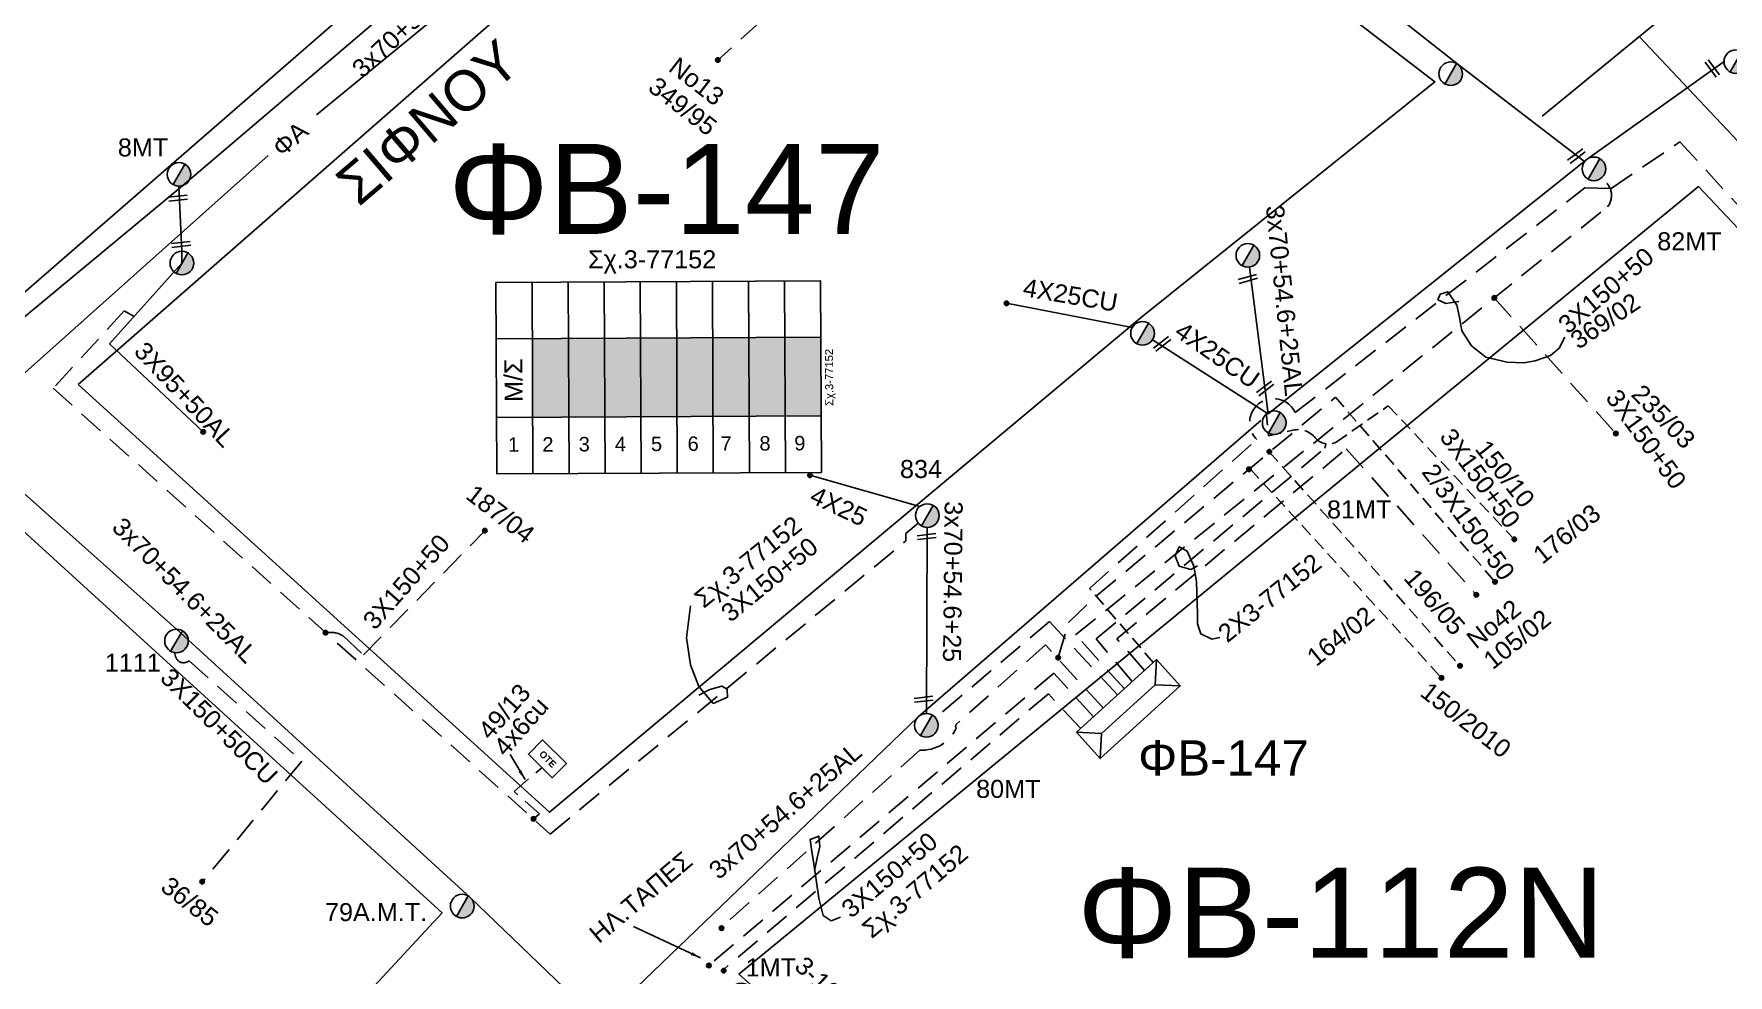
# Model space of a CAD drawing. Header units: millimetres. Extents: x -2449 to 2989, y 8 to 1056.
# Drawn here: x 783.8 to 952.9, y 775 to 869.1 of the extents above; entities that cross this region are included whole.
import ezdxf
from ezdxf.enums import TextEntityAlignment as Align

# ---------------------------------------------------------------- set-up
doc = ezdxf.new("R2010")
doc.units = ezdxf.units.MM
doc.linetypes.add('DASHED', pattern=[19.05, 12.7, -6.35])
for name, color, linetype in [('Pillar OTE', 7, 'Continuous'), ('Άγνωστα', 7, 'Continuous'), ('Ασφαλειοκιβώτια Χ.Τ 9 αναχωρήσεων', 7, 'Continuous'), ('Επιγραφές - Σχήματα', 7, 'Continuous'), ('Καλώδια ΧΤ   3x150+50CU', 7, 'DASHED'), ('Καλώδια ΧΤ   4x25CU', 7, 'DASHED'), ('Μηχανική τομή', 7, 'Continuous'), ('Στύλος ΦΜ', 7, 'Continuous'), ('Στύλος ΦΜ @ 1', 7, 'Continuous'), ('Συνδέσεις', 7, 'Continuous'), ('Συνεστραμμένα ΧΤ   3x70+54.6+25 AL', 7, 'SYN_LINE'), ('Υποσταθμός πόλεως', 7, 'Continuous'), ('Υπόβαθρο ΔΕΗ', 7, 'Continuous'), ('Υπόγεια Καλώδια Δικτύου ΧΤ   .075', 7, 'DASHED'), ('Υπόγεια καλώδια Παροχών ΧΤ   4x25', 7, 'DASHED'), ('Υπόγεια καλώδια Παροχών ΧΤ   4x6', 7, 'DASHED')]:
    doc.layers.add(name, color=color, linetype=linetype)
doc.styles.add('arial', font='arial.ttf')
doc.styles.get("Standard").update_dxf_attribs({"font": 'arial.ttf'})
doc.linetypes.add('SYN_LINE', pattern='A,0.5,-0.0001,["/\\/\\/\\/",Standard,S=0.1,R=0,X=0,Y=-0.05],-0.25', length=0.7501)
doc.dimstyles.new('ISO-25', dxfattribs={"dimtxt": 2.5, "dimasz": 2.5, "dimexe": 1.25, "dimexo": 0.625, "dimtad": 1, "dimtxsty": 'Standard', "dimcen": 2.5, "dimadec": 0, "dimazin": 0, "dimtfac": 1, "dimtmove": 0, "dimatfit": 3, "dimfxl": 1, "dimarcsym": 0})

# ---------------------------------------------------------------- blocks, each defined once
blk = doc.blocks.new('ΥΠΑΡΧΩΝ ΤΣΙΜΕΝΤΕΝΙΟΣ ΣΤΥΛΟΣ')
at = {"layer": 'Στύλος ΦΜ'}
blk.add_hatch(color=7, dxfattribs=at).paths.add_polyline_path([(-1.29, -2.28, 0.574793), (2.62, 0, 0.268822), (1.3, 2.27)])
at = {"layer": 'Στύλος ΦΜ', "color": 7}
blk.add_line((-1.29, -2.28), (1.3, 2.27), dxfattribs=at)
blk.add_circle((0, 0), 2.62, dxfattribs=at)
at = {"layer": 'Στύλος ΦΜ', "flags": 4}
for tag, p in [('ΑΡΙΘΜΟΣ', (-4.68, 8.05)), ('ΤΥΠΟΣ', (-4.91, 3.03))]:
    blk.add_attdef(tag, p, '', height=4, dxfattribs=at)
blk = doc.blocks.new('ΥΠΟΣΤΑΘΜΟΣ ΠΟΛΕΩΣ')
at = {"layer": 'Υποσταθμός πόλεως', "linetype": 'Continuous', "ltscale": 40}
blk.add_lwpolyline([(-8.57, 2.82), (8.57, 2.82), (8.57, -2.82), (-8.57, -2.82)], close=True, dxfattribs=at)
for points in [[(-5.75, 0), (-8.57, 2.82)], [(5.75, 0), (8.57, 2.82)], [(-8.57, -2.82), (-5.75, 0)], [(-5.75, 0), (5.75, 0)], [(8.57, -2.82), (5.75, 0)]]:
    blk.add_lwpolyline(points, dxfattribs=at)
at = {"layer": 'Υποσταθμός πόλεως', "linetype": 'SYN_LINE', "ltscale": 40, "flags": 1}
for tag, p in [('ΜΕΤΑΣΧΗΜΑΤΙΣΜΟΣ', (10.6, 2.39)), ('ΙΣΧΥΣ', (10.58, -0.41)), ('ΑΡΙΘΜΟΣ', (10.7, -3.13))]:
    blk.add_attdef(tag, p, '', height=1.8, dxfattribs=at)
blk = doc.blocks.new('ΑΣΦΑΛΕΙΟΚΙΒΩΤΙΟ ΥΠΟΣΤΑΘΜΟΥ 9 ΑΝΑΧΩΡΗΣΕΩΝ')
at = {"layer": 'Ασφαλειοκιβώτια Χ.Τ 9 αναχωρήσεων', "ltscale": 40}
for p, q in [((-23.8, 40.36), (24.02, 40.36)), ((-9.72, 40.36), (-9.72, -40.64)), ((9.94, 40.36), (9.94, -40.64)), ((-23.8, 31.36), (24.02, 31.36)), ((-23.8, 22.36), (24.02, 22.36)), ((-23.8, 13.36), (24.02, 13.36)), ((-23.8, 4.36), (24.02, 4.36)), ((-23.8, -4.64), (24.02, -4.64)), ((-23.8, -13.64), (24.02, -13.64)), ((-23.8, -22.64), (24.02, -22.64)), ((-23.8, -31.64), (24.02, -31.64))]:
    blk.add_line(p, q, dxfattribs=at)
at = {"layer": 'Ασφαλειοκιβώτια Χ.Τ 9 αναχωρήσεων'}
blk.add_lwpolyline([(-23.8, -40.64), (24.02, -40.64), (24.02, 40.36), (-23.8, 40.36)], close=True, dxfattribs=at)
for s, p in [('1', (-18.29, 37.57)), ('2', (-18.29, 29)), ('3', (-18.29, 19.93)), ('4', (-18.29, 10.91)), ('5', (-18.29, 1.89)), ('6', (-18.29, -7.24)), ('7', (-18.29, -15.48)), ('8', (-18.29, -25.17)), ('9', (-18.29, -33.86))]:
    blk.add_text(s, height=3.6, rotation=270, dxfattribs=at).set_placement(p)
at = {"layer": 'Ασφαλειοκιβώτια Χ.Τ 9 αναχωρήσεων', "ltscale": 40}
for tag, height, p in [('ΟΝΟΜΑ', 5, (-0.16, 44.31)), ('ΚΕΙΜΕΝΟ 1', 2, (17.06, 35.59)), ('ΚΕΙΜΕΝΟ 2', 2, (17.06, 26.88)), ('ΚΕΙΜΕΝΟ 3', 2, (17.06, 17.69)), ('ΚΕΙΜΕΝΟ 4', 2, (17.06, 8.71)), ('ΚΕΙΜΕΝΟ 5', 2, (17.06, -0.13)), ('ΚΕΙΜΕΝΟ 6', 2, (17.06, -9.05)), ('ΚΕΙΜΕΝΟ 7', 2, (17.06, -18.13)), ('ΚΕΙΜΕΝΟ 8', 2, (17.06, -26.85)), ('ΚΕΙΜΕΝΟ 9', 2, (17.06, -35.99)), ('ΣΧ', 2, (-0.1, -42.64))]:
    blk.add_attdef(tag, text='', height=height, dxfattribs=at).set_placement(p, align=Align.MIDDLE_CENTER)
blk = doc.blocks.new('_ΣΥΝΔΕΣΗ')
at = {"layer": 'Συνδέσεις', "linetype": 'SYN_LINE', "ltscale": 40}
blk.add_hatch(color=256, dxfattribs=at).paths.add_polyline_path([(0.5, -0.01, 1), (-0.5, -0.01, 1)])
at = {"layer": 'Συνδέσεις'}
blk.add_circle((0, -0.01), 0.5, dxfattribs=at)
blk = doc.blocks.new('ΜΗΧΑΝΙΚΗ ΤΟΜΗ')
at = {"layer": 'Μηχανική τομή', "ltscale": 40}
for p, q in [((-1.89, 0.78), (1.89, 0.78)), ((1.89, 0), (-1.89, 0))]:
    blk.add_line(p, q, dxfattribs=at)
blk = doc.blocks.new('PILLAR ΟΤΕ')
at = {"layer": 'Pillar OTE', "ltscale": 40}
blk.add_lwpolyline([(-3.31, 2.02), (3.39, 2.02), (3.39, -1.99), (-3.31, -1.99)], close=True, dxfattribs=at)
at = {"layer": 'Pillar OTE', "insert": (-1.81, 0.71), "char_height": 1.3575, "width": 109.961, "attachment_point": 1}
blk.add_mtext('{\\fArial|b1|i0|c161|p34;OTE}', dxfattribs=at)

msp = doc.modelspace()

# ---------------------------------------------------------------- hatches: boundary and pattern name
at = {"layer": 'Ασφαλειοκιβώτια Χ.Τ 9 αναχωρήσεων', "ltscale": 40}
for color, points in [(85, [(855.14, 838.72), (855.18, 830.85), (858.78, 830.87), (858.74, 838.73)]), (133, [(858.74, 838.73), (858.78, 830.87), (862.38, 830.89), (862.34, 838.75)]), (2, [(833.54, 838.61), (833.58, 830.75), (837.18, 830.77), (837.14, 838.63)]), (62, [(837.14, 838.63), (837.18, 830.77), (840.78, 830.79), (840.74, 838.65)]), (27, [(840.74, 838.65), (840.78, 830.79), (844.38, 830.8), (844.34, 838.66)]), (30, [(844.34, 838.66), (844.38, 830.8), (847.98, 830.82), (847.94, 838.68)]), (151, [(847.94, 838.68), (847.98, 830.82), (851.58, 830.84), (851.54, 838.7)]), (1, [(851.54, 838.7), (851.58, 830.84), (855.18, 830.85), (855.14, 838.72)])]:
    msp.add_hatch(color=color, dxfattribs=at).paths.add_polyline_path(points)

# ---------------------------------------------------------------- linework, layer by layer
at = {"layer": 'Άγνωστα', "color": 85, "linetype": 'DASHED', "ltscale": 0.2}
msp.add_lwpolyline([(847.84, 888.25), (846.41, 886.86), (859.09, 872.76), (852.06, 866.44)], dxfattribs=at)
at = {"layer": 'Άγνωστα', "color": 27, "linetype": 'SYN_LINE', "ltscale": 20}
msp.add_lwpolyline([(952.49, 866.28), (938.82, 856.53), (906.98, 831.09)], dxfattribs=at)
at = {"layer": 'Άγνωστα', "color": 27, "linetype": 'SYN_LINE', "ltscale": 15}
msp.add_lwpolyline([(906.98, 831.09), (895.44, 838.5)], dxfattribs=at)
at = {"layer": 'Άγνωστα', "color": 85, "linetype": 'SYN_LINE', "ltscale": 15}
msp.add_lwpolyline([(872.21, 821.84), (861.26, 824.96)], dxfattribs=at)
at = {"layer": 'Άγνωστα', "color": 85, "linetype": 'SYN_LINE', "ltscale": 20}
msp.add_lwpolyline([(872.97, 819.76), (872.88, 801.17)], dxfattribs=at)
at = {"layer": 'Επιγραφές - Σχήματα', "color": 85, "linetype": 'Continuous', "ltscale": 0.2}
msp.add_line((807.17, 856.9), (777.45, 830.36), dxfattribs=at)
msp.add_lwpolyline([(847.9, 890.44), (812.02, 860.97)], dxfattribs=at)
at = {"layer": 'Επιγραφές - Σχήματα', "linetype": 'Continuous', "ltscale": 0.2}
for points in [[(936.59, 838.77), (936.04, 837.67), (935.18, 836.93), (933.65, 836.38), (932.49, 836.2), (930.84, 836.26), (928.7, 836.75), (927.29, 837.91), (926.31, 839.38), (926.07, 840.72), (925.82, 841.95), (924.91, 843.29), (924.17, 843.05), (923.93, 842.5), (924.72, 842.13), (926.01, 842.31)], [(902.15, 808.77), (901.36, 808.59), (900.26, 809.14), (899.95, 810.12), (899.95, 811.1), (899.83, 814.34), (899.58, 815.87), (898.91, 817.4), (898.11, 817.82), (897.69, 816.91), (898.11, 815.87), (899.28, 815.56), (899.95, 815.93)], [(849.33, 811.92), (848.95, 808.73), (849.34, 806.02), (850.15, 803.88), (851.6, 802.18), (853.03, 802.79), (852.98, 803.61), (852.45, 803.9), (851.27, 803.56), (850.15, 802.99)], [(864.32, 780.82), (863.36, 780.47), (862.58, 780.99), (862.14, 782.74), (861.88, 784.57), (861.62, 786.39), (861.44, 787.35), (861.27, 788.57), (862.14, 788.92), (862.23, 787.88), (861.97, 786.74), (861.7, 785.44)]]:
    msp.add_lwpolyline(points, dxfattribs=at)
at = {"layer": 'Επιγραφές - Σχήματα', "color": 85, "linetype": 'DASHED', "ltscale": 0.2}
msp.add_lwpolyline([(814.65, 808.92), (816.68, 807.02), (828.8, 819.43)], dxfattribs=at)
msp.add_arc((813.43, 806.98), 2.29, 57.9113, 101.2157, dxfattribs=at)
at = {"layer": 'Καλώδια ΧΤ   3x150+50CU', "color": 30, "ltscale": 0.2}
msp.add_lwpolyline([(797.83, 807.26), (797.94, 806.85, 0.538826), (799.28, 806.43)], format="xyb", dxfattribs=at)
msp.add_lwpolyline([(799.28, 806.43), (810.54, 796.41), (800.6, 784.33)], dxfattribs=at)
at = {"layer": 'Καλώδια ΧΤ   4x25CU', "color": 27, "linetype": 'SYN_LINE', "ltscale": 15}
msp.add_lwpolyline([(893.43, 839.72), (880.87, 842.15)], dxfattribs=at)
at = {"layer": 'Συνεστραμμένα ΧΤ   3x70+54.6+25 AL', "color": 85, "linetype": 'Continuous', "ltscale": 0.2}
for p, q in [((934.34, 860.85), (1002.62, 916.84)), ((970.21, 840.98), (944.01, 868.78))]:
    msp.add_line(p, q, dxfattribs=at)
at = {"layer": 'Συνεστραμμένα ΧΤ   3x70+54.6+25 AL', "color": 30, "ltscale": 20}
for p, q in [((901.77, 885.11), (925.94, 865.99)), ((925.94, 865.99), (938.57, 856.29)), ((772.74, 832.1), (798.03, 809.6)), ((798.03, 809.6), (827.34, 782.8)), ((827.34, 782.8), (839.71, 770.92))]:
    msp.add_line(p, q, dxfattribs=at)
at = {"layer": 'Συνεστραμμένα ΧΤ   3x70+54.6+25 AL', "color": 85, "ltscale": 20}
for p, q in [((798.66, 853.91), (823.95, 875.45)), ((772.55, 832.24), (798.66, 853.91))]:
    msp.add_line(p, q, dxfattribs=at)
at = {"layer": 'Συνεστραμμένα ΧΤ   3x70+54.6+25 AL', "color": 27, "ltscale": 20}
for p, q in [((872.06, 800.84), (906.27, 830.43)), ((841.14, 771.13), (872.06, 800.84))]:
    msp.add_line(p, q, dxfattribs=at)
at = {"layer": 'Συνεστραμμένα ΧΤ   3x70+54.6+25 AL', "color": 27, "linetype": 'SYN_LINE', "ltscale": 15}
msp.add_lwpolyline([(906.98, 831.09), (905.11, 845.76)], dxfattribs=at)
at = {"layer": 'Υπόβαθρο ΔΕΗ'}
for points in [[(743.96, 875.39), (749.77, 881.93), (767.7, 899.16), (794.91, 920.73), (820.1, 941.45), (831.78, 951.06), (846.56, 932.85), (864.29, 913.71), (816.03, 872.08), (779.93, 840.74), (743.96, 875.39)], [(788.22, 834.04), (871.57, 907.05), (903.49, 879.75), (923.63, 864.28), (894.18, 840.64), (835.25, 791.31), (788.22, 834.04)], [(949.93, 853.82), (993.11, 808.02), (915.87, 720.55), (854.16, 775.13), (949.93, 853.82)], [(753.14, 704.23), (824.54, 781.26), (777.43, 824.21)]]:
    msp.add_lwpolyline(points, dxfattribs=at)
at = {"layer": 'Υπόγεια Καλώδια Δικτύου ΧΤ   .075', "color": 30, "linetype": 'DASHED', "ltscale": 0.2}
msp.add_line((929.55, 842.69), (941.69, 829.14), dxfattribs=at)
at = {"layer": 'Υπόγεια Καλώδια Δικτύου ΧΤ   .075', "color": 133, "linetype": 'DASHED', "ltscale": 0.2}
for points in [[(941.21, 853.61), (948.08, 858.26), (994.29, 808.14), (991.17, 804.83), (994.44, 802.12), (991.68, 799.46)], [(909.69, 831.22), (938.58, 853.66), (941.21, 853.61)], [(889.16, 813.67), (905.85, 828.54)]]:
    msp.add_lwpolyline(points, dxfattribs=at)
at = {"layer": 'Υπόγεια Καλώδια Δικτύου ΧΤ   .075', "color": 85, "linetype": 'Continuous', "ltscale": 0.1}
msp.add_lwpolyline([(798.28, 853.84), (798.57, 847.34), (798.57, 846.16), (791.35, 838.09), (800.69, 829.31)], dxfattribs=at)
at = {"layer": 'Υπόγεια Καλώδια Δικτύου ΧΤ   .075', "color": 30, "linetype": 'DASHED', "ltscale": 0.2}
msp.add_lwpolyline([(892.63, 803.65), (887.77, 809.04), (940.86, 851.78)], dxfattribs=at)
at = {"layer": 'Υπόγεια Καλώδια Δικτύου ΧΤ   .075', "color": 85, "linetype": 'DASHED', "ltscale": 0.2}
for points in [[(793.81, 840.84), (792.82, 841.38), (785.72, 833.66), (835.33, 789.13), (870.83, 818.41), (870.83, 819.15), (872.06, 820.18)], [(891.95, 803.03), (885.16, 810.37), (873.78, 800.75)]]:
    msp.add_lwpolyline(points, dxfattribs=at)
at = {"layer": 'Υπόγεια Καλώδια Δικτύου ΧΤ   .075', "color": 151, "linetype": 'DASHED', "ltscale": 0.2}
msp.add_lwpolyline([(889.84, 812.91), (913.71, 832.76)], dxfattribs=at)
at = {"layer": 'Υπόγεια Καλώδια Δικτύου ΧΤ   .075', "color": 151, "linetype": 'DASHED', "ltscale": 0.1}
for points in [[(913.71, 832.76), (929.63, 814.32)], [(907.12, 827.28), (926.14, 805.92), (926.29, 806.08)], [(905.21, 825.59), (924.17, 804.86)]]:
    msp.add_lwpolyline(points, dxfattribs=at)
at = {"layer": 'Υπόγεια Καλώδια Δικτύου ΧΤ   .075', "color": 27, "linetype": 'DASHED', "ltscale": 0.1}
msp.add_lwpolyline([(906.78, 831.22), (907.02, 828.89), (909.46, 829.46, -0.286028), (911.68, 828.72, 0.352997), (913.79, 828.28), (918.98, 831.9), (931.56, 818.56)], format="xyb", dxfattribs=at)
at = {"layer": 'Υπόγεια Καλώδια Δικτύου ΧΤ   .075', "color": 27, "linetype": 'DASHED', "ltscale": 0.2}
msp.add_lwpolyline([(893.41, 804.35), (889.82, 808.62), (912.66, 827.67), (912.73, 828.11)], dxfattribs=at)
at = {"layer": 'Υπόγεια Καλώδια Δικτύου ΧΤ   .075', "color": 1, "linetype": 'DASHED', "ltscale": 0.2}
msp.add_lwpolyline([(894.64, 805.48), (891.88, 808.64), (914.79, 827.59), (927.76, 813.01)], dxfattribs=at)
at = {"layer": 'Υπόγεια Καλώδια Δικτύου ΧΤ   .075', "color": 133, "linetype": 'DASHED', "ltscale": 0.1}
msp.add_lwpolyline([(895.51, 806.27), (889.16, 813.67)], dxfattribs=at)
at = {"layer": 'Υπόγεια Καλώδια Δικτύου ΧΤ   .075', "color": 151, "linetype": 'DASHED', "ltscale": 0.2}
msp.add_lwpolyline([(890.51, 801.73), (884.75, 808.02), (875.91, 800.14, 0.36532), (875.85, 799.7, -0.31048), (872.23, 797.51), (852.33, 779.73)], format="xyb", dxfattribs=at)
at = {"layer": 'Υπόγεια Καλώδια Δικτύου ΧΤ   .075', "color": 2, "linetype": 'DASHED', "ltscale": 0.2}
msp.add_lwpolyline([(889.54, 800.84), (885.6, 805.21), (851.29, 776.11)], dxfattribs=at)
at = {"layer": 'Υπόγεια Καλώδια Δικτύου ΧΤ   .075', "color": 62, "linetype": 'DASHED', "ltscale": 0.2}
msp.add_lwpolyline([(888.27, 799.69), (885.05, 803.13), (852.73, 775.68, 0.67651), (852.73, 775.68, -4.541304)], format="xyb", dxfattribs=at)
at = {"layer": 'Υπόγεια Καλώδια Δικτύου ΧΤ   .075', "color": 30, "linetype": 'DASHED', "ltscale": 0.2}
msp.add_arc((939.42, 852.91), 1.84, 322.0094, 66.2518, dxfattribs=at)
at = {"layer": 'Υπόγεια Καλώδια Δικτύου ΧΤ   .075', "color": 133, "linetype": 'DASHED', "ltscale": 0.2}
msp.add_arc((907.52, 830.24), 2.38, 24.3752, 225.6966, dxfattribs=at)
at = {"layer": 'Υπόγεια καλώδια Παροχών ΧΤ   4x25', "color": 151, "linetype": 'DASHED', "ltscale": 0.2}
msp.add_lwpolyline([(885.99, 806.67), (887.07, 810.26), (889.84, 812.91)], dxfattribs=at)
at = {"layer": 'Υπόγεια καλώδια Παροχών ΧΤ   4x6', "color": 85, "linetype": 'DASHED', "ltscale": 0.15}
msp.add_lwpolyline([(833.73, 790.67), (834.25, 791.16), (831.73, 793.39), (834.45, 795.72)], dxfattribs=at)

# ---------------------------------------------------------------- block references
at = {"layer": 'Pillar OTE', "xscale": 0.5, "yscale": 0.5, "zscale": 0.5, "rotation": 315.0162051115377}
msp.add_blockref('PILLAR ΟΤΕ', (835.03, 796.65), dxfattribs=at)
at = {"layer": 'Ασφαλειοκιβώτια Χ.Τ 9 αναχωρήσεων', "color": 1, "ltscale": 40}
ref = msp.add_blockref('ΑΣΦΑΛΕΙΟΚΙΒΩΤΙΟ ΥΠΟΣΤΑΘΜΟΥ 9 ΑΝΑΧΩΡΗΣΕΩΝ', (846.11, 834.7), dxfattribs=dict(at, xscale=0.3999999999999899, yscale=0.3999999999999899, zscale=0.3999999999999899, rotation=90.27554774931104))
ref.add_attrib('ΣΧ', 'Σχ.3-77152', dxfattribs={"ltscale": 40, "height": 0.8, "rotation": 90.2755}).set_placement((863.17, 834.74), align=Align.MIDDLE_CENTER)
at = {"layer": 'Μηχανική τομή'}
for p, xscale, yscale, zscale, rotation in [((951.47, 865.71), 0.4999999999998146, 0.4999999999998146, 0.4999999999998146, 126.4107232170818), ((937.63, 857), 0.499999999999879, 0.499999999999879, 0.499999999999879, 217.4717315120213), ((798.2, 852.45), 0.4999999999999316, 0.4999999999999316, 0.4999999999999316, 6.554648406964533), ((798.51, 847.83), 0.4999999999999316, 0.4999999999999316, 0.4999999999999316, 6.554648406964533), ((905.02, 844.39), 0.4999999999999487, 0.4999999999999487, 0.4999999999999487, 15.73732168173482), ((896.3, 838.25), 0.499999999999879, 0.499999999999879, 0.499999999999879, 217.4717315120213), ((906.58, 833.8), 0.499999999999879, 0.499999999999879, 0.499999999999879, 217.4717315120213), ((872.88, 819.03), 0.4999999999998966, 0.4999999999998966, 0.4999999999998966, 186.5123939374035), ((872.58, 802.79), 0.4999999999998966, 0.4999999999998966, 0.4999999999998966, 186.5123939374035)]:
    msp.add_blockref('ΜΗΧΑΝΙΚΗ ΤΟΜΗ', p, dxfattribs=dict(at, xscale=xscale, yscale=yscale, zscale=zscale, rotation=rotation))
at = {"layer": 'Στύλος ΦΜ @ 1', "ltscale": 40, "xscale": 0.4499999999998181, "yscale": 0.4499999999998181, "zscale": 0.4499999999998181}
for p in [(925.21, 865.07), (798.57, 846.16), (904.96, 846.93), (894.45, 839.14)]:
    msp.add_blockref('ΥΠΑΡΧΩΝ ΤΣΙΜΕΝΤΕΝΙΟΣ ΣΤΥΛΟΣ', p, dxfattribs=at)
at = {"layer": 'Στύλος ΦΜ @ 1', "ltscale": 40}
ref = msp.add_blockref('ΥΠΑΡΧΩΝ ΤΣΙΜΕΝΤΕΝΙΟΣ ΣΤΥΛΟΣ', (953.67, 866.28), dxfattribs=dict(at, xscale=0.4499999999998181, yscale=0.4499999999998181, zscale=0.4499999999998181))
ref.add_attrib('ΤΥΠΟΣ', '82A ΜΤ', (957.06, 865.09), dxfattribs={"layer": 'Στύλος ΦΜ', "height": 1.8, "flags": 4})
ref = msp.add_blockref('ΥΠΑΡΧΩΝ ΤΣΙΜΕΝΤΕΝΙΟΣ ΣΤΥΛΟΣ', (798.28, 855.02), dxfattribs=dict(at, xscale=0.4499999999998181, yscale=0.4499999999998181, zscale=0.4499999999998181))
ref.add_attrib('ΤΥΠΟΣ', '8ΜΤ', (792.18, 856.81), dxfattribs={"layer": 'Στύλος ΦΜ', "height": 1.8, "flags": 4})
ref = msp.add_blockref('ΥΠΑΡΧΩΝ ΤΣΙΜΕΝΤΕΝΙΟΣ ΣΤΥΛΟΣ', (939.5, 855.57), dxfattribs=dict(at, xscale=0.4499999999998181, yscale=0.4499999999998181, zscale=0.4499999999998181))
ref.add_attrib('ΤΥΠΟΣ', '82ΜΤ', (945.82, 847.44), dxfattribs={"layer": 'Στύλος ΦΜ', "height": 1.8, "flags": 4})
ref = msp.add_blockref('ΥΠΑΡΧΩΝ ΤΣΙΜΕΝΤΕΝΙΟΣ ΣΤΥΛΟΣ', (907.59, 830.21), dxfattribs=dict(at, xscale=0.4499999999998181, yscale=0.4499999999998181, zscale=0.4499999999998181))
ref.add_attrib('ΤΥΠΟΣ', '81ΜΤ', (912.86, 820.65), dxfattribs={"layer": 'Στύλος ΦΜ', "height": 1.8, "flags": 4})
ref = msp.add_blockref('ΥΠΑΡΧΩΝ ΤΣΙΜΕΝΤΕΝΙΟΣ ΣΤΥΛΟΣ', (872.97, 820.94), dxfattribs=dict(at, xscale=0.4499999999998181, yscale=0.4499999999998181, zscale=0.4499999999998181))
ref.add_attrib('ΑΡΙΘΜΟΣ', '834', (870.24, 824.69), dxfattribs={"layer": 'Στύλος ΦΜ', "height": 1.8, "flags": 4})
ref = msp.add_blockref('ΥΠΑΡΧΩΝ ΤΣΙΜΕΝΤΕΝΙΟΣ ΣΤΥΛΟΣ', (798.03, 808.42), dxfattribs=dict(at, xscale=0.4499999999998181, yscale=0.4499999999998181, zscale=0.4499999999998181))
ref.add_attrib('ΤΥΠΟΣ', '1111', (790.87, 805.35), dxfattribs={"layer": 'Στύλος ΦΜ', "height": 1.8, "flags": 4})
ref = msp.add_blockref('ΥΠΑΡΧΩΝ ΤΣΙΜΕΝΤΕΝΙΟΣ ΣΤΥΛΟΣ', (872.88, 799.99), dxfattribs=dict(at, xscale=0.4499999999998181, yscale=0.4499999999998181, zscale=0.4499999999998181))
ref.add_attrib('ΤΥΠΟΣ', '80ΜΤ', (877.84, 792.74), dxfattribs={"layer": 'Στύλος ΦΜ', "height": 1.8, "flags": 4})
ref = msp.add_blockref('ΥΠΑΡΧΩΝ ΤΣΙΜΕΝΤΕΝΙΟΣ ΣΤΥΛΟΣ', (826.55, 781.93), dxfattribs=dict(at, xscale=0.4499999999998181, yscale=0.4499999999998181, zscale=0.4499999999998181))
ref.add_attrib('ΤΥΠΟΣ', '79Α.Μ.Τ.', (812.85, 780.43), dxfattribs={"layer": 'Στύλος ΦΜ', "height": 1.8, "flags": 4})
ref = msp.add_blockref('ΥΠΑΡΧΩΝ ΤΣΙΜΕΝΤΕΝΙΟΣ ΣΤΥΛΟΣ', (854.4, 773.05), dxfattribs=dict(at, xscale=0.4499999999998181, yscale=0.4499999999998181, zscale=0.4499999999998181))
ref.add_attrib('ΤΥΠΟΣ', '1ΜΤ', (854.84, 774.9), dxfattribs={"layer": 'Στύλος ΦΜ', "height": 1.8, "flags": 4})
at = {"layer": 'Συνδέσεις', "xscale": 0.4500000000000455, "yscale": 0.4500000000000455, "zscale": 0.4500000000000455}
for p in [(852.06, 866.45), (880.88, 842.15), (929.56, 842.69), (800.7, 829.31), (941.69, 829.14), (907.1, 827.32), (905.07, 825.57), (861.26, 824.97), (828.81, 819.44), (931.56, 818.57), (929.63, 814.32), (927.76, 813.02), (812.91, 809.25), (886.03, 806.75), (924.28, 804.73), (926.14, 805.93), (833.67, 790.66), (800.59, 784.38), (852.43, 779.73), (851.17, 776), (852.64, 775.49)]:
    msp.add_blockref('_ΣΥΝΔΕΣΗ', p, dxfattribs=at)
at = {"layer": 'Υποσταθμός πόλεως', "xscale": 0.6295510150316996, "yscale": 0.6295510150316996, "zscale": 0.6295510150316996, "rotation": 42.25940775473569}
msp.add_blockref('ΥΠΟΣΤΑΘΜΟΣ ΠΟΛΕΩΣ', (893.03, 801.61), dxfattribs=at)

# ---------------------------------------------------------------- texts
at = {"layer": 'Άγνωστα', "linetype": 'SYN_LINE', "ltscale": 20, "char_height": 1.8, "width": 69.1904, "attachment_point": 1, "style": 'arial'}
for s, insert, rotation in [('3X150+50', (935.74, 840.36), 40.6453), ('3X95+50AL', (794.99, 838.48), 313.1243), ('3x70+54.6+25', (876.51, 822.37), 269.3531)]:
    msp.add_mtext(s, dxfattribs=dict(at, insert=insert, rotation=rotation))
at = {"layer": 'Επιγραφές - Σχήματα', "insert": (813.61, 854.76), "char_height": 4, "width": 157.7424, "attachment_point": 1, "rotation": 40.4469}
msp.add_mtext('ΣΙΦΝΟΥ', dxfattribs=at)
at = {"layer": 'Επιγραφές - Σχήματα', "linetype": 'SYN_LINE', "ltscale": 20, "char_height": 1.8, "width": 69.1904, "attachment_point": 1, "style": 'arial'}
for s, insert, rotation in [('No13', (848.12, 866.86), 322.3027), ('349/95', (846.07, 864.89), 322.3027), ('369/02', (936.94, 838.96), 34.3371), ('\\A1;M/Σ', (830.78, 832.28), 90.3448), ('235/03', (944.4, 834.21), 314.4507), ('187/04', (827.88, 824.16), 322.3027), ('Σχ.3-77152', (849.52, 813.01), 38.8275), ('\\pt5.4;150/2010', (923.13, 804.44), 322.3027), ('36/85', (797.42, 785.02), 322.3027), ('3-105639', (860.83, 777.07), 316.5785)]:
    msp.add_mtext(s, dxfattribs=dict(at, insert=insert, rotation=rotation))
at = {"layer": 'Επιγραφές - Σχήματα', "color": 85, "linetype": 'Continuous', "ltscale": 0.2, "insert": (807.41, 857.99), "char_height": 1.8, "width": 16.5569, "attachment_point": 1, "rotation": 41.8734}
msp.add_mtext('ΦΑ', dxfattribs=at)
at = {"layer": 'Επιγραφές - Σχήματα', "attachment_point": 1}
for s, insert, char_height, width in [('ΦΒ-147', (825.15, 858.07), 9, 103.4348), ('ΦΒ-147', (894, 798.49), 3.518, 40.4283), ('ΦΒ-112N', (887.92, 785.77), 9, 103.4348)]:
    msp.add_mtext(s, dxfattribs=dict(at, insert=insert, char_height=char_height, width=width))
at = {"layer": 'Επιγραφές - Σχήματα', "linetype": 'Continuous', "insert": (839.1, 847.44), "char_height": 1.8, "width": 18.2103, "attachment_point": 1}
msp.add_mtext('Σχ.3-77152', dxfattribs=at)
at = {"layer": 'Επιγραφές - Σχήματα', "linetype": 'DASHED', "ltscale": 0.1, "char_height": 1.8, "width": 69.1904, "attachment_point": 1, "style": 'arial'}
for s, insert, rotation in [('150/10', (928.96, 828.69), 308.3462), ('176/03', (933.23, 817.41), 38.821), ('196/05', (921.79, 815.82), 310.7907), ('164/02', (910.65, 807.19), 38.821), ('Nο42', (926.59, 808.93), 38.821), ('105/02', (928.27, 806.88), 38.821), ('Σχ.3-77152', (866.26, 779.99), 40.231), ('ΗΛ.ΤΑΠΕΣ', (839.03, 779.5), 40.231)]:
    msp.add_mtext(s, dxfattribs=dict(at, insert=insert, rotation=rotation))
at = {"layer": 'Καλώδια ΧΤ   3x150+50CU', "ltscale": 40, "insert": (797.55, 805.87), "char_height": 1.8, "width": 69.1904, "attachment_point": 1, "rotation": 315.1293, "style": 'arial'}
msp.add_mtext('3X150+50CU', dxfattribs=at)
at = {"layer": 'Καλώδια ΧΤ   4x25CU', "ltscale": 40, "char_height": 1.8, "width": 69.1904, "attachment_point": 1, "style": 'arial'}
for insert, rotation in [((882.72, 844.65), 350.3832), ((898.53, 840.44), 325.1857)]:
    msp.add_mtext('4X25CU', dxfattribs=dict(at, insert=insert, rotation=rotation))
at = {"layer": 'Συνεστραμμένα ΧΤ   3x70+54.6+25 AL', "style": 'arial'}
for rotation, p in [(43.0742, (816.59, 864.55)), (275.79, (906.76, 851.84)), (314.7713, (791.47, 819.65)), (41.0317, (852.15, 784.49))]:
    msp.add_text('3x70+54.6+25AL', height=1.8, rotation=rotation, dxfattribs=at).set_placement(p)
at = {"layer": 'Υπόγεια Καλώδια Δικτύου ΧΤ   .075', "linetype": 'DASHED', "ltscale": 0.1, "char_height": 1.8, "width": 69.1904, "attachment_point": 1, "style": 'arial'}
for s, insert, rotation in [('3X150+50', (942.04, 833.76), 306.2041), ('3X150+50', (925.47, 829.86), 306.2041), ('2/3X150+50', (923.69, 826.34), 306.2041), ('3X150+50', (816.48, 810.6), 48.6304), ('3X150+50', (852.18, 811.59), 39.3821), ('2X3-77152', (901.78, 809.57), 38.821), ('49/13', (827.99, 799.61), 48.6304), ('4x6cu', (829.52, 797.95), 48.6304), ('3X150+50', (864.2, 782.01), 40.231)]:
    msp.add_mtext(s, dxfattribs=dict(at, insert=insert, rotation=rotation))
at = {"layer": 'Υπόγεια καλώδια Παροχών ΧΤ   4x25', "linetype": 'DASHED', "ltscale": 0.1, "insert": (861.86, 823.95), "char_height": 1.8, "width": 69.1904, "attachment_point": 1, "rotation": 334.6609, "style": 'arial'}
msp.add_mtext('4X25', dxfattribs=at)

# ---------------------------------------------------------------- leaders
at = {"layer": 'Επιγραφές - Σχήματα', "ltscale": 40}
for points in [[(832.82, 794.57), (831.33, 797.06)], [(850.34, 776.76), (843.65, 779.9)]]:
    msp.add_leader(points, dimstyle='ISO-25', override={"dimasz": 1, "dimtad": 0}, dxfattribs=at)

doc.saveas('drawing.dxf')
